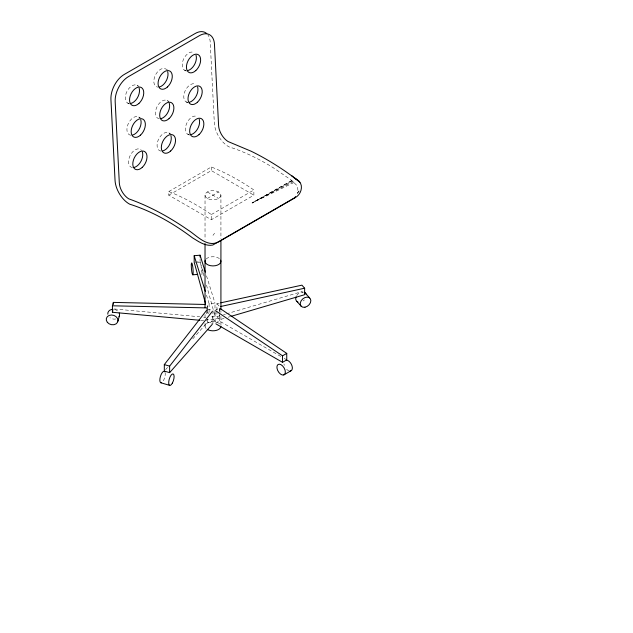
<?xml version="1.0" encoding="UTF-8"?>
<svg xmlns="http://www.w3.org/2000/svg" width="633" height="633" viewBox="0 0 633 633"><rect width="100%" height="100%" fill="white"/><g stroke="black" fill="none" stroke-linecap="round" stroke-linejoin="round"><path stroke-width="0.47" stroke-dasharray="3.17 2.37" d="M206.627 320.899L207.094 319.198L212.981 319.736L218.29 318.17M299.085 191.245L297.391 193.255L297.977 191.451L297.668 187.36A18.064 10.294 -88.8 0 0 296.663 185.303L291.766 180.476L274.595 168.6A238.277 137.575 60 0 0 228.94 146.84A20.05 11.576 60 0 1 214.326 123.031L210.219 42.158A20.058 12.256 -63.1 0 0 207.893 34.831M297.391 193.255L299.085 190.857M212.981 235.365L214.555 233.261M165.609 369.617L167.547 367.425M192.756 338.861L207.616 322.023L207.616 319.238M210.275 322.798L212.981 319.736L212.047 316.334M168.782 191.554L211.335 166.985L211.913 167.207A238.277 137.575 60 0 1 252.013 188.697L253.88 189.995L253.88 195.178L211.335 219.746L168.782 195.178L168.782 191.554L169.359 191.775A238.277 137.575 60 0 1 209.46 213.258L211.335 214.555L211.335 219.746M168.782 195.178L211.335 170.609L253.88 195.178M207.363 198.453L218.599 191.965M211.335 214.555L253.88 189.995M280.767 356.442L219.303 320.955L215.085 323.384L215.085 310.407L219.303 307.97L219.303 311.681M293.973 182.494L252.108 202.964L291.766 180.476M293.261 181.631L252.108 202.964L291.987 180.65M252.108 202.964L292.509 181.054M216.937 311.08L216.937 316.642L219.77 315.804M223.552 314.696L225.435 314.142M226.385 313.857L301.925 291.639L303.001 292.865M216.937 316.642L219.643 319.705L224.367 318.32M228.141 317.204L230.032 316.65M216.937 310.146L216.937 303.658L219.833 303.025M195.162 262.125L200.068 261.674L204.19 276.684M197.559 262.41L200.503 262.141M200.621 274.105L202.584 273.923M206.469 295.176L209.104 303.626L214.991 303.088L214.991 316.065L210.085 316.516M114.336 308.975L199.712 316.777M203.636 317.141L205.598 317.315M200.74 320.361L203.684 320.63M207.616 309.039L212.933 310.605L212.933 323.582L207.616 322.023M184.575 70.216L186.276 71.078M167.341 69.788L165.64 68.926A10.033 6.132 -63.1 0 0 155.038 75.897A10.033 6.132 -63.1 0 0 157.752 87.117M186.149 101.913L187.851 102.775M167.247 100.568L168.948 101.43M137.116 85.368L138.809 86.23M127.684 103.068L129.385 103.931M187.795 134.243L189.496 135.106M138.73 117.034L140.423 117.896M168.892 132.906L170.594 133.769M207.363 191.965L218.599 198.453M284.185 358.413L285.894 359.394M212.981 319.736L217.198 322.165M216.937 303.658L219.643 306.728M206.508 275.853L214.991 303.088M206.5 285.119L214.991 316.065M206.532 307.227L207.561 310.977M207.814 311.919L208.336 313.794M220.925 195.209A7.952 4.589 0 0 1 209.009 199.181A7.952 4.589 0 0 1 209.009 191.237A7.952 4.589 0 0 1 220.925 195.209L220.925 238.633M220.925 310.494L220.925 312.457M220.925 316.389L220.925 325.243M219.643 308.58L219.643 311.365M219.643 315.068L219.643 319.705M219.303 312.607L219.303 320.955M211.335 166.985L211.335 170.609M209.104 303.626L209.104 312.9M207.561 309.149L207.561 304.52L206.627 309.774M207.561 310.083L207.561 314.712M206.627 310.7L206.627 315.337M205.029 195.209L205.029 239.614M205.029 314.427L205.029 318.359M205.029 323.273L205.029 326.224M200.068 258.897L200.068 261.674M132.487 167.563A10.033 6.132 -63.1 0 1 130.303 155.227A10.033 6.132 -63.1 0 1 141.523 150.385M161.004 151.097A10.033 6.132 -63.1 0 1 158.859 138.69A10.033 6.132 -63.1 0 1 170.103 133.998M130.841 135.225A10.033 6.132 -63.1 0 1 128.697 122.826A10.033 6.132 -63.1 0 1 139.94 118.126M189.33 134.734A10.033 6.132 -63.1 0 1 186.624 123.522A10.033 6.132 -63.1 0 1 197.219 116.551M129.227 103.559A10.033 6.132 -63.1 0 1 127.083 91.16A10.033 6.132 -63.1 0 1 138.326 86.468M187.692 102.404A10.033 6.132 -63.1 0 1 184.978 91.184A10.033 6.132 -63.1 0 1 195.581 84.213M159.358 118.759A10.033 6.132 -63.1 0 1 157.221 106.36A10.033 6.132 -63.1 0 1 168.465 101.66M186.11 70.706A10.033 6.132 -63.1 0 1 183.404 59.486A10.033 6.132 -63.1 0 1 193.999 52.515M206.097 328.519A7.952 4.589 0 0 1 209.942 321.983A7.952 4.589 0 0 1 220.656 325.038M206.097 259.032A7.952 4.589 0 0 1 219.865 259.032M165.078 372.457A5.958 2.208 -73.6 0 1 162.823 381.58M202.908 269.429A5.958 0.76 84.8 0 1 202.251 273.511A5.958 0.76 84.8 0 1 201.104 265.1M304.37 299.9A5.958 4.336 -41.4 0 1 303.191 300.912M296.719 295.524A5.958 4.336 -41.4 0 1 302.914 292.003M115.76 318.977A5.958 4.811 15.3 0 1 109.952 317.671M114.597 309.521A5.958 4.811 15.3 0 1 118.434 311.824M288.822 370.756A5.958 3.442 60 0 1 286.646 369.253M284.304 365.336A5.958 3.442 60 0 1 283.988 363.935"/><path stroke-width="0.95" d="M199.759 320.266L112.421 312.283L112.421 305.794L113.354 302.392L205.598 304.473M112.421 312.283L112.888 310.581M117.928 321.208L119.479 315.543M295.571 196.594L294.725 197.733L212.83 245.018C208.866 245.897 204.863 244.694 201.294 243.001A18.064 8.538 31.2 0 0 198.881 241.759L192.448 237.81A238.277 137.575 60 0 0 129.654 204.166A20.05 11.576 60 0 1 115.04 180.358L110.933 99.476A20.058 12.256 -63.1 0 1 124.258 74.449L195.178 33.502A20.058 12.256 -63.1 0 1 206.762 33.596M212.284 324.318L169.628 372.647L164.319 371.08L164.319 364.592L207.015 309.814M169.628 372.647L169.628 366.159L212.332 311.373M286.749 353.396L286.749 359.892L282.532 362.321L282.532 355.833L286.749 353.396L220.118 308.516M283.79 374.934A5.958 3.442 60 0 0 282.627 365.945A5.958 3.442 60 0 0 276.961 367.995A5.958 3.442 60 0 0 283.79 374.934L290.808 370.883M230.974 316.373L304.631 294.709L304.631 288.213L301.925 285.151L220.798 302.819M220.608 306.514L304.631 288.213M205.503 303.476L194.181 262.212L194.181 255.724L200.068 255.186L205.337 272.095M192.764 274.825L197.67 274.374M112.421 305.794L205.646 307.891M164.319 364.592L169.628 366.159M160.837 382.767L169.691 385.37M294.203 177.992L297.637 180.191M215.94 323.874L282.532 362.321M215.9 310.953L282.532 355.833M291.924 175.974L286.132 171.859A282.057 162.918 60 0 0 251.166 151.24L228.054 141.523A13.776 7.952 60 0 1 218.591 125.492L214.468 44.31A20.058 12.256 -63.1 0 0 199.427 35.654L128.507 76.601A20.058 12.256 -63.1 0 0 115.174 101.636L119.305 182.818A13.776 7.952 60 0 0 128.768 198.849A287.437 165.957 60 0 1 187.938 229.977C196.665 235.357 206.991 247.859 218.567 241.917L295.184 197.678C299.472 195.375 302.012 190.43 301.3 185.611C300.509 180.65 295.397 178.799 291.924 175.974L299.971 182.304M298.127 180.563L299.005 181.252M305.138 292.826L309.648 297.937M296.901 301.387L301.411 306.499M194.181 255.724L205.298 291.417M220.925 240.603L220.925 309.505M205.029 243.563L205.029 307.543M200.068 255.186L200.068 257.045M113.354 302.392L113.354 304.244M139.141 88.09A10.033 6.132 -63.1 0 1 130.976 103.416M199.245 119.265A10.033 6.132 -63.1 0 1 191.087 134.592M197.607 86.927A10.033 6.132 -63.1 0 1 189.441 102.253M169.272 103.282A10.033 6.132 -63.1 0 1 161.114 118.608M142.362 151.975A10.033 6.132 -63.1 0 1 141.009 161.209A10.033 6.132 -63.1 0 1 134.236 167.413M170.918 135.62A10.033 6.132 -63.1 0 1 162.76 150.947M140.755 119.748A10.033 6.132 -63.1 0 1 132.59 135.074M167.666 71.64A10.033 6.132 -63.1 0 1 159.508 86.966M196.032 55.229A10.033 6.132 -63.1 0 1 187.866 70.556M220.925 326.224A7.952 4.589 0 0 1 216.019 330.466A7.952 4.589 0 0 1 207.363 329.469M220.656 260.139A7.952 4.589 0 0 1 212.981 265.915A7.952 4.589 0 0 1 205.306 260.139M161.439 382.751A5.958 2.208 -73.6 0 1 160.45 376.358A5.958 2.208 -73.6 0 1 164.738 371.713M304.133 292.248A5.958 4.336 -41.4 0 1 306.261 294.788M297.906 301.965A5.958 4.336 -41.4 0 1 296.054 296.83M107.808 314.197A5.958 4.811 15.3 0 1 113.062 309.339M119.17 313.011A5.958 4.811 15.3 0 1 119.036 316.722M286.425 360.13A5.958 3.442 60 0 1 291.995 365.795A5.958 3.442 60 0 1 289.874 371.001M170.673 150.986A10.033 6.132 -63.1 0 0 173.141 135.058A10.033 6.132 -63.1 0 0 161.462 145.685A10.033 6.132 -63.1 0 0 170.673 150.986M169.035 118.648A10.033 6.132 -63.1 0 0 171.496 102.72A10.033 6.132 -63.1 0 0 159.825 113.347A10.033 6.132 -63.1 0 0 169.035 118.648M199.007 134.631A10.033 6.132 -63.1 0 0 201.468 118.703A10.033 6.132 -63.1 0 0 189.797 129.33A10.033 6.132 -63.1 0 0 199.007 134.631M138.896 103.456A10.033 6.132 -63.1 0 0 141.357 87.528A10.033 6.132 -63.1 0 0 129.686 98.155A10.033 6.132 -63.1 0 0 138.896 103.456M140.51 135.114A10.033 6.132 -63.1 0 0 142.971 119.186A10.033 6.132 -63.1 0 0 131.3 129.812A10.033 6.132 -63.1 0 0 140.51 135.114M167.421 87.006A10.033 6.132 -63.1 0 0 169.889 71.078A10.033 6.132 -63.1 0 0 158.21 81.704A10.033 6.132 -63.1 0 0 167.421 87.006M142.259 167.357A10.033 6.132 -63.1 0 0 144.538 151.477A10.033 6.132 -63.1 0 0 132.922 162.293A10.033 6.132 -63.1 0 0 142.259 167.357M197.361 102.293A10.033 6.132 -63.1 0 0 199.822 86.365A10.033 6.132 -63.1 0 0 188.151 96.991A10.033 6.132 -63.1 0 0 197.361 102.293M195.787 70.595A10.033 6.132 -63.1 0 0 198.248 54.667A10.033 6.132 -63.1 0 0 186.577 65.294A10.033 6.132 -63.1 0 0 195.787 70.595M172.366 383.115A5.958 2.208 -73.6 0 0 173.11 373.945A5.958 2.208 -73.6 0 0 168.726 381.913A5.958 2.208 -73.6 0 0 172.366 383.115M191.301 264.76A5.958 0.76 84.8 0 0 192.551 274.643A5.958 0.76 84.8 0 0 192.812 267.253A5.958 0.76 84.8 0 0 191.301 264.76M304.987 307.219A5.958 4.336 -41.4 0 0 310.376 298.8A5.958 4.336 -41.4 0 0 301.229 300.635A5.958 4.336 -41.4 0 0 304.987 307.219M107.341 322.316A5.958 4.811 15.3 0 0 117.485 322.387A5.958 4.811 15.3 0 0 111.511 315.005A5.958 4.811 15.3 0 0 107.341 322.316"/></g></svg>
